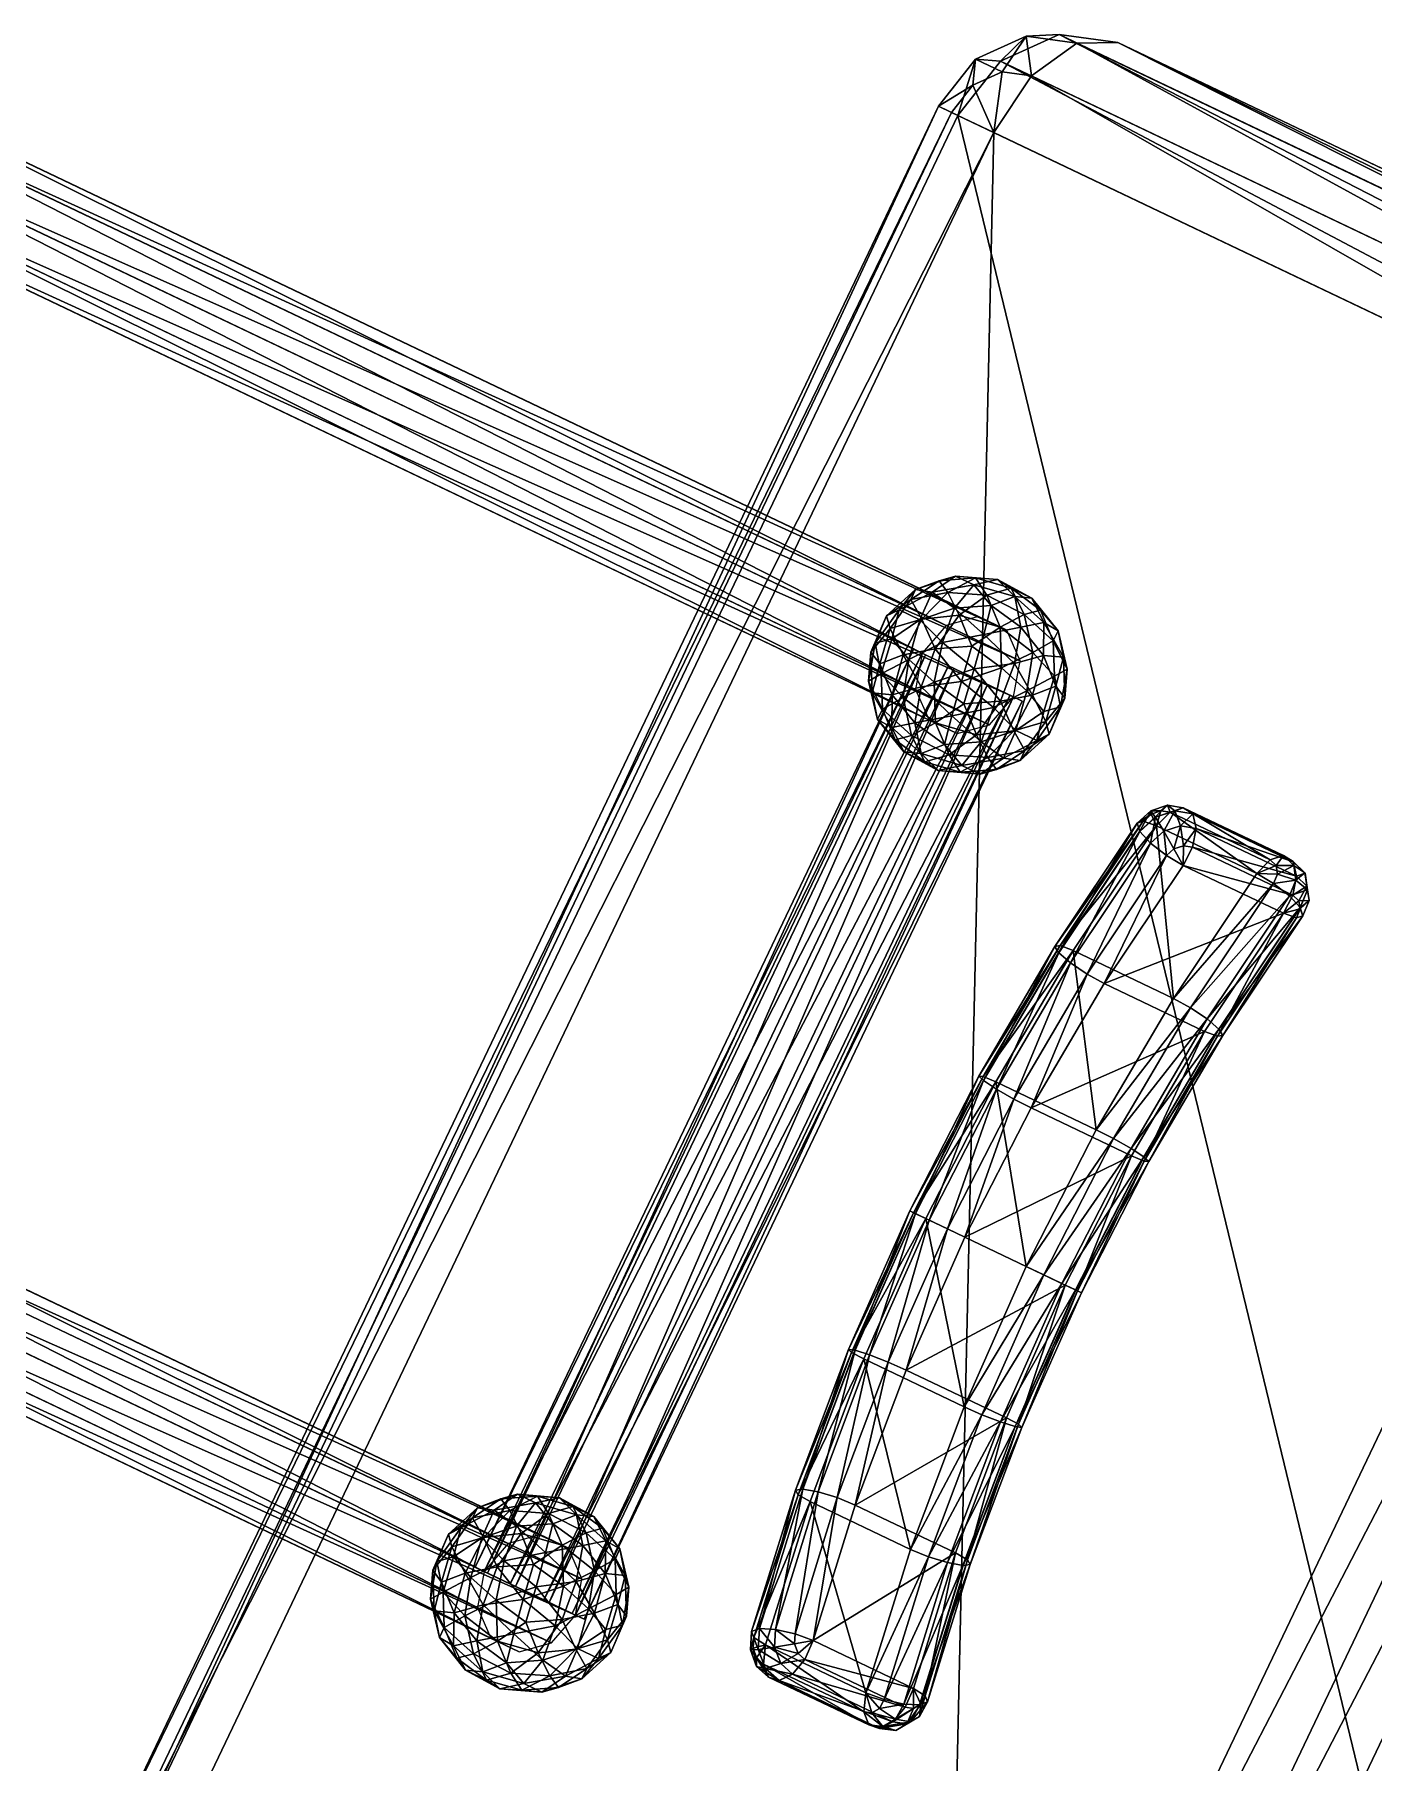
# Model space of a CAD drawing. Extents: x 56 to 159, y -295 to -217.
# Drawn here: x 74.56 to 107.03, y -259.47 to -217.54 of the extents above; entities that cross this region are included whole.
import ezdxf

# ---------------------------------------------------------------- set-up
doc = ezdxf.new("R2010")
doc.units = 0
for name, color, linetype in [('ChamferBox01', 71, 'CONTINUOUS'), ('handle01', 250, 'CONTINUOUS'), ('Rectangle01', 250, 'CONTINUOUS')]:
    doc.layers.add(name, color=color, linetype=linetype)

msp = doc.modelspace()

# ---------------------------------------------------------------- meshes
at = {"layer": 'ChamferBox01', "color": 71}
mesh = msp.add_polyface(dxfattribs=at)
corners = [(96.617683, -273.624023, 85.8088), (117.71167, -229.399551, 85.8088), (97.821762, -219.912552, 71.498062), (76.727776, -264.137024, 71.498062), (98.739159, -218.542313, 71.131386), (98.027466, -218.445053, 70.687042), (97.318245, -218.768478, 70.361755), (96.801537, -219.425919, 70.242691), (75.70755, -263.650391, 70.242691), (75.52179, -264.465698, 70.361755), (75.716766, -265.220398, 70.687042), (76.240234, -265.71228, 71.131386), (98.067764, -274.315674, 86.330811), (119.161758, -230.091202, 86.330811), (98.60791, -217.575806, 69.35997), (99.840591, -217.744263, 70.129601), (97.379501, -218.135986, 68.796562), (96.484528, -219.274719, 68.59034), (75.390541, -263.499176, 68.59034), (75.06881, -264.911346, 68.796562), (75.406517, -266.218536, 69.35997), (76.313187, -267.070496, 70.129601), (99.407562, -217.537704, 67.872444), (100.83094, -217.732224, 68.761131), (97.98912, -218.184555, 67.22187), (96.955688, -219.499451, 66.983749), (75.861702, -263.723907, 66.983749), (75.490196, -265.354523, 67.22187), (75.88015, -266.863953, 67.872444), (76.927078, -267.847717, 68.761131), (111.799561, -280.865387, 5.671601)]
mesh.append_faces([[corners[k] for k in face] for face in [(2, 4, 5), (2, 5, 6), (2, 6, 7), (3, 8, 9), (3, 9, 10), (3, 10, 11)]])
mesh.append_faces([[corners[k] for k in face] for face in [(0, 1, 2), (2, 3, 0), (8, 3, 2), (2, 7, 8), (0, 12, 13), (4, 2, 1), (14, 5, 4), (4, 15, 14), (16, 6, 5), (5, 14, 16), (17, 7, 6), (6, 16, 17), (18, 8, 7), (7, 17, 18), (19, 9, 8), (8, 18, 19), (20, 10, 9), (9, 19, 20), (21, 11, 10), (10, 20, 21), (22, 14, 15), (15, 23, 22), (24, 16, 14), (14, 22, 24), (25, 17, 16), (16, 24, 25), (26, 18, 17), (17, 25, 26), (27, 19, 18), (18, 26, 27), (28, 20, 19), (19, 27, 28), (29, 21, 20), (20, 28, 29), (30, 26, 25)]], dxfattribs={"vtx2": -1})
mesh = msp.add_polyface(dxfattribs=at)
corners = [(119.161758, -230.091202, 86.330811), (117.71167, -229.399551, 85.8088), (96.617683, -273.624023, 85.8088), (119.347511, -229.275894, 86.211754), (119.152534, -228.521194, 85.886467), (118.629066, -228.029312, 85.442123), (98.739159, -218.542313, 71.131386), (120.653145, -230.802567, 85.979591), (98.067764, -274.315674, 86.330811), (99.559158, -275.027008, 85.979591), (120.974884, -229.390411, 85.773369), (120.637169, -228.083221, 85.209961), (119.730499, -227.231262, 84.440331), (99.840591, -217.744263, 70.129601), (121.786224, -231.343018, 84.849251), (100.692238, -275.567474, 84.849251), (122.157738, -229.712402, 84.61113), (121.767776, -228.202988, 83.960556), (120.720848, -227.219223, 83.071869), (100.83094, -217.732224, 68.761131), (135.345413, -234.679184, 6.560293), (99.407562, -217.537704, 67.872444), (136.768799, -234.873703, 7.448985), (133.926971, -235.326035, 5.909726), (97.98912, -218.184555, 67.22187), (132.893539, -236.64093, 5.671601), (96.955688, -219.499451, 66.983749), (111.799561, -280.865387, 5.671601), (112.93264, -281.405853, 4.54126), (134.026627, -237.181381, 4.54126), (114.424026, -282.117188, 4.190043), (116.037178, -279.081451, 61.192413), (134.173996, -241.056854, 61.192413), (115.898262, -279.404663, 61.171242), (115.663391, -280.071533, 61.055588), (116.946198, -279.515045, 61.519646)]
mesh.append_faces([[corners[k] for k in face] for face in [(1, 0, 3), (1, 3, 4), (1, 4, 5)]])
mesh.append_faces([[corners[k] for k in face] for face in [(34, 14, 15)]], dxfattribs={"vtx0": -1, "vtx2": -1})
mesh.append_faces([[corners[k] for k in face] for face in [(31, 32, 14), (33, 31, 14), (34, 33, 14)]], dxfattribs={"vtx1": -1, "vtx2": -1})
mesh.append_faces([[corners[k] for k in face] for face in [(0, 1, 2), (1, 5, 6), (7, 0, 8), (8, 9, 7), (10, 3, 0), (0, 7, 10), (11, 4, 3), (3, 10, 11), (12, 5, 4), (4, 11, 12), (13, 6, 5), (5, 12, 13), (14, 7, 9), (9, 15, 14), (16, 10, 7), (7, 14, 16), (17, 11, 10), (10, 16, 17), (18, 12, 11), (11, 17, 18), (19, 13, 12), (12, 18, 19), (20, 21, 19), (19, 22, 20), (23, 24, 21), (21, 20, 23), (25, 26, 24), (24, 23, 25), (26, 25, 27), (22, 19, 18), (28, 27, 25), (25, 29, 28), (30, 28, 29), (32, 31, 35)]], dxfattribs={"vtx2": -1})
mesh = msp.add_polyface(dxfattribs=at)
corners = [(96.816986, -277.334717, 83.071869), (132.754837, -294.476166, 21.75972), (134.178223, -294.670685, 22.648411), (98.240372, -277.529205, 83.960556), (135.596664, -294.023834, 23.298979), (99.658813, -276.882355, 84.61113), (136.630096, -292.708954, 23.537102), (133.745193, -294.464142, 20.391254), (112.864937, -284.989166, 7.448985), (113.855278, -284.977142, 6.080519), (114.238274, -282.932495, 4.309105), (112.610901, -282.817993, 4.747482), (112.93264, -281.405853, 4.54126), (114.424026, -282.117188, 4.190043), (114.43325, -283.687225, 4.634388), (112.948608, -284.125183, 5.31089), (114.956711, -284.179108, 5.078734), (134.846619, -293.666107, 19.389469), (115.874107, -282.808868, 4.712054), (135.518021, -237.892746, 4.190043), (135.764023, -292.295868, 19.022789), (116.226517, -282.606659, 58.592304), (100.692238, -275.567474, 84.849251), (115.53968, -280.471222, 60.962551), (115.720261, -280.495911, 61.075298), (115.663391, -280.071533, 61.055588), (116.429482, -280.172485, 61.400581), (115.898262, -279.404663, 61.171242), (116.946198, -279.515045, 61.519646), (116.037178, -279.081451, 61.192413), (115.612625, -281.829437, 59.960766), (116.314209, -281.925323, 60.398796), (117.54261, -281.365112, 60.962204), (118.437584, -280.226379, 61.168427), (136.574402, -242.201782, 61.168427), (117.118797, -282.728577, 59.149399), (118.537231, -282.081726, 59.799965), (119.570663, -280.766846, 60.03809), (137.707474, -242.742233, 60.03809), (136.600372, -292.020813, 25.912663), (138.018799, -291.373962, 26.563231), (139.052231, -290.059082, 26.801353)]
mesh.append_faces([[corners[k] for k in face] for face in [(13, 18, 10), (10, 18, 14), (14, 18, 16), (23, 24, 25)]])
mesh.append_faces([[corners[k] for k in face] for face in [(21, 22, 6)]], dxfattribs={"vtx0": -1, "vtx2": -1})
mesh.append_faces([[corners[k] for k in face] for face in [(0, 1, 2), (3, 2, 4), (5, 4, 6), (7, 1, 8), (8, 9, 7), (10, 11, 12), (12, 13, 10), (14, 15, 11), (11, 10, 14), (16, 9, 15), (15, 14, 16), (17, 7, 9), (9, 16, 17), (18, 13, 19), (16, 18, 20), (25, 24, 26), (26, 27, 25), (27, 26, 28), (28, 29, 27), (23, 30, 31), (31, 24, 23), (32, 26, 24), (24, 31, 32), (33, 28, 26), (26, 32, 33), (28, 33, 34), (35, 31, 30), (30, 21, 35), (36, 32, 31), (31, 35, 36), (37, 33, 32), (32, 36, 37), (33, 37, 38), (39, 35, 21), (40, 36, 35), (41, 37, 36)]], dxfattribs={"vtx2": -1})
at = {"layer": 'handle01', "color": 250}
mesh = msp.add_polyface(dxfattribs=at)
corners = [(101.771019, -236.737839, 80.310852), (102.098839, -236.406113, 80.075142), (101.878838, -236.372284, 79.962532), (101.641464, -236.453568, 79.915886), (101.450745, -236.628845, 79.946655), (99.435005, -239.646133, 80.747993), (99.748024, -239.766006, 81.115074), (102.421822, -236.301041, 79.6959), (102.041054, -236.240967, 79.50145), (101.630943, -236.378143, 79.4216), (101.302658, -236.677765, 79.474663), (99.306747, -239.66539, 80.26812), (102.65168, -236.448074, 79.278961), (102.212891, -236.37706, 79.054291), (101.741844, -236.531097, 78.961487), (101.366447, -236.871506, 79.021347), (99.397606, -239.818604, 79.804039), (102.653236, -236.450623, 79.275101), (102.214462, -236.379593, 79.05043), (101.743446, -236.533585, 78.957611), (101.36808, -236.873947, 79.017448), (99.399521, -239.820633, 79.800034), (102.732452, -236.802338, 78.931839), (102.353485, -236.739807, 78.736519), (101.948273, -236.870239, 78.65432), (101.626648, -237.160599, 78.704277), (99.685165, -240.066757, 79.476097), (102.645515, -237.259109, 78.749863), (102.427299, -237.222824, 78.636406), (102.194794, -237.297348, 78.587471), (102.010704, -237.463348, 78.615166), (100.089043, -240.339828, 79.379105), (102.417351, -237.70108, 78.773987), (100.502953, -240.566681, 79.535042)]
mesh.append_faces([[corners[k] for k in face] for face in [(0, 5, 6), (1, 8, 2), (2, 9, 3), (3, 10, 4), (4, 11, 5), (7, 13, 8), (8, 14, 9), (9, 15, 10), (12, 18, 13), (13, 19, 14), (14, 20, 15), (17, 23, 18), (18, 24, 19), (19, 25, 20), (22, 28, 23), (23, 29, 24), (24, 30, 25), (27, 32, 28), (28, 32, 29), (29, 32, 30)]], dxfattribs={"vtx0": -1})
mesh.append_faces([[corners[k] for k in face] for face in [(0, 1, 2), (0, 2, 3), (0, 3, 4), (0, 4, 5), (1, 7, 8), (2, 8, 9), (3, 9, 10), (4, 10, 11), (7, 12, 13), (8, 13, 14), (9, 14, 15), (10, 15, 16), (12, 17, 18), (13, 18, 19), (14, 19, 20), (15, 20, 21), (17, 22, 23), (18, 23, 24), (19, 24, 25), (20, 25, 26), (22, 27, 28), (23, 28, 29), (24, 29, 30), (25, 30, 31), (30, 32, 33)]], dxfattribs={"vtx2": -1})
mesh = msp.add_polyface(dxfattribs=at)
corners = [(101.771019, -236.737839, 80.310852), (102.180962, -240.926453, 82.865562), (104.203957, -237.8983, 82.06134), (104.610603, -238.136017, 82.220161), (104.703934, -237.914291, 82.119324), (104.67524, -237.7061, 81.974533), (104.531776, -237.566574, 81.82563), (102.098839, -236.406113, 80.075142), (104.994667, -238.438766, 82.13105), (105.154266, -238.058685, 81.956619), (105.103523, -237.701691, 81.704887), (104.854759, -237.461487, 81.446396), (102.421822, -236.301041, 79.6959), (105.253227, -238.725418, 81.817879), (105.433853, -238.292084, 81.617874), (105.372749, -237.884232, 81.327805), (105.084618, -237.608521, 81.029449), (102.65168, -236.448074, 79.278961), (105.254868, -238.727859, 81.81398), (105.435448, -238.294586, 81.613998), (105.374321, -237.886765, 81.323944), (105.086174, -237.611069, 81.025589), (102.653236, -236.450623, 79.275101), (105.471596, -238.550781, 81.189346), (105.415955, -238.200531, 80.939957), (105.16539, -237.962784, 80.682335), (102.732452, -236.802338, 78.931839), (105.257263, -238.758072, 80.790909), (105.223701, -238.556625, 80.648407), (105.078453, -238.419556, 80.500351), (102.645515, -237.259109, 78.749863), (104.850288, -238.861526, 80.524475), (102.417351, -237.70108, 78.773987)]
mesh.append_faces([[corners[k] for k in face] for face in [(0, 1, 2), (2, 7, 0), (3, 9, 4), (4, 10, 5), (5, 11, 6), (6, 12, 7), (8, 14, 9), (9, 15, 10), (10, 16, 11), (11, 17, 12), (13, 19, 14), (14, 20, 15), (15, 21, 16), (16, 22, 17), (18, 23, 19), (19, 24, 20), (20, 25, 21), (21, 26, 22), (23, 28, 24), (24, 29, 25), (25, 30, 26), (28, 31, 29), (29, 32, 30)]], dxfattribs={"vtx0": -1})
mesh.append_faces([[corners[k] for k in face] for face in [(2, 3, 4), (2, 4, 5), (2, 5, 6), (2, 6, 7), (3, 8, 9), (4, 9, 10), (5, 10, 11), (6, 11, 12), (8, 13, 14), (9, 14, 15), (10, 15, 16), (11, 16, 17), (13, 18, 19), (14, 19, 20), (15, 20, 21), (16, 21, 22), (19, 23, 24), (20, 24, 25), (21, 25, 26), (23, 27, 28), (24, 28, 29), (25, 29, 30), (29, 31, 32)]], dxfattribs={"vtx2": -1})
mesh = msp.add_polyface(dxfattribs=at)
corners = [(99.748024, -239.766006, 81.115074), (97.87706, -242.955399, 81.601112), (100.30999, -244.11586, 83.351601), (96.178337, -246.271576, 81.76371), (98.611275, -247.432022, 83.514198), (99.435005, -239.646133, 80.747993), (97.570747, -242.824097, 81.232285), (95.87812, -246.128372, 81.394302), (99.037979, -247.635544, 83.667809), (100.730606, -244.331284, 83.505791), (99.306747, -239.66539, 80.26812), (97.460815, -242.812103, 80.74765), (95.784836, -246.083878, 80.908073), (99.476845, -247.844879, 83.564461), (101.152824, -244.573105, 83.404037), (101.302658, -236.677765, 79.474663), (99.397606, -239.818604, 79.804039), (97.576729, -242.922623, 80.277061), (95.923485, -246.150009, 80.43531), (99.810272, -248.003906, 83.231842), (101.463509, -244.77652, 83.073593), (101.366447, -236.871506, 79.021347), (99.399521, -239.820633, 79.800034), (97.578896, -242.924225, 80.272995), (95.92588, -246.151154, 80.431213), (99.812668, -248.005051, 83.227745), (101.465675, -244.778122, 83.069527), (101.36808, -236.873947, 79.017448), (99.685165, -240.066757, 79.476097), (97.88958, -243.12764, 79.942551), (96.259308, -246.310196, 80.098595), (99.951309, -248.071182, 82.754982), (101.581589, -244.888641, 82.598938), (100.089043, -240.339828, 79.379105), (98.311798, -243.369461, 79.84079), (96.698174, -246.519516, 79.995247), (99.858032, -248.026688, 82.268761), (101.471657, -244.876633, 82.114304), (100.502953, -240.566681, 79.535042), (98.732414, -243.584885, 79.994987), (97.124878, -246.723053, 80.148857), (99.557816, -247.883499, 81.899345), (101.165344, -244.745331, 81.745476)]
mesh.append_faces([[corners[k] for k in face] for face in [(1, 4, 2), (0, 6, 1), (1, 7, 3), (4, 9, 2), (5, 11, 6), (6, 12, 7), (8, 14, 9), (15, 16, 10), (10, 17, 11), (11, 18, 12), (21, 22, 16), (16, 23, 17), (17, 24, 18), (27, 28, 22), (22, 29, 23), (23, 30, 24), (28, 34, 29), (29, 35, 30), (33, 39, 34), (34, 40, 35), (42, 40, 39)]], dxfattribs={"vtx0": -1})
mesh.append_faces([[corners[k] for k in face] for face in [(0, 1, 2), (1, 3, 4), (0, 5, 6), (1, 6, 7), (4, 8, 9), (5, 10, 11), (6, 11, 12), (8, 13, 14), (10, 16, 17), (11, 17, 18), (13, 19, 20), (16, 22, 23), (17, 23, 24), (19, 25, 26), (22, 28, 29), (23, 29, 30), (25, 31, 32), (28, 33, 34), (29, 34, 35), (31, 36, 37), (33, 38, 39), (34, 39, 40), (36, 41, 42), (42, 41, 40)]], dxfattribs={"vtx2": -1})
mesh = msp.add_polyface(dxfattribs=at)
corners = [(101.771019, -236.737839, 80.310852), (99.748024, -239.766006, 81.115074), (102.180962, -240.926453, 82.865562), (100.30999, -244.11586, 83.351601), (100.730606, -244.331284, 83.505791), (102.594864, -241.15332, 83.0215), (104.610603, -238.136017, 82.220161), (104.203957, -237.8983, 82.06134), (101.152824, -244.573105, 83.404037), (102.998749, -241.426392, 82.924507), (104.994667, -238.438766, 82.13105), (99.476845, -247.844879, 83.564461), (101.463509, -244.77652, 83.073593), (103.284393, -241.672501, 82.600571), (105.253227, -238.725418, 81.817879), (99.810272, -248.003906, 83.231842), (101.465675, -244.778122, 83.069527), (103.286308, -241.67453, 82.596565), (105.254868, -238.727859, 81.81398), (99.812668, -248.005051, 83.227745), (101.581589, -244.888641, 82.598938), (103.377167, -241.827744, 82.132484), (105.318649, -238.9216, 81.360664), (105.471596, -238.550781, 81.189346), (101.626648, -237.160599, 78.704277), (100.089043, -240.339828, 79.379105), (99.685165, -240.066757, 79.476097), (99.951309, -248.071182, 82.754982), (101.471657, -244.876633, 82.114304), (103.248909, -241.847, 81.652611), (105.170563, -238.97052, 80.888672), (105.257263, -238.758072, 80.790909), (102.010704, -237.463348, 78.615166), (100.502953, -240.566681, 79.535042), (99.858032, -248.026688, 82.268761), (101.165344, -244.745331, 81.745476), (102.935883, -241.727142, 81.28553), (104.850288, -238.861526, 80.524475), (105.223701, -238.556625, 80.648407), (98.732414, -243.584885, 79.994987), (102.417351, -237.70108, 78.773987)]
mesh.append_faces([[corners[k] for k in face] for face in [(1, 3, 2), (3, 5, 2), (2, 6, 7), (4, 9, 5), (5, 10, 6), (11, 12, 8), (8, 13, 9), (9, 14, 10), (15, 16, 12), (12, 17, 13), (13, 18, 14), (19, 20, 16), (16, 21, 17), (17, 22, 18), (24, 25, 26), (27, 28, 20), (20, 29, 21), (21, 30, 22), (22, 31, 23), (32, 33, 25), (34, 35, 28), (28, 36, 29), (29, 37, 30), (30, 37, 31), (31, 37, 38), (36, 39, 33), (37, 33, 40)]], dxfattribs={"vtx0": -1})
mesh.append_faces([[corners[k] for k in face] for face in [(0, 1, 2), (3, 4, 5), (2, 5, 6), (4, 8, 9), (5, 9, 10), (8, 12, 13), (9, 13, 14), (12, 16, 17), (13, 17, 18), (16, 20, 21), (17, 21, 22), (18, 22, 23), (20, 28, 29), (21, 29, 30), (22, 30, 31), (28, 35, 36), (29, 36, 37), (36, 35, 39), (37, 36, 33)]], dxfattribs={"vtx2": -1})
mesh = msp.add_polyface(dxfattribs=at)
corners = [(96.178337, -246.271576, 81.76371), (94.670235, -249.67865, 81.601112), (97.103165, -250.839096, 83.351601), (98.611275, -247.432022, 83.514198), (95.801979, -254.300278, 82.865562), (95.87812, -246.128372, 81.394302), (94.375427, -249.523239, 81.232285), (93.078903, -252.972, 80.747986), (97.535286, -251.030411, 83.505791), (99.037979, -247.635544, 83.667809), (95.784836, -246.083878, 80.908073), (94.296921, -249.445358, 80.74765), (93.013145, -252.860199, 80.268112), (97.988922, -251.20636, 83.404037), (99.476845, -247.844879, 83.564461), (95.923485, -246.150009, 80.43531), (94.45575, -249.465881, 80.277061), (93.189392, -252.834396, 79.804039), (98.342537, -251.319778, 83.073593), (99.810272, -248.003906, 83.231842), (95.92588, -246.151154, 80.431213), (94.458359, -249.466568, 80.272995), (93.192177, -252.83461, 79.800034), (98.345139, -251.320465, 83.069527), (99.812668, -248.005051, 83.227745), (96.259308, -246.310196, 80.098595), (94.811966, -249.579987, 79.942551), (93.563202, -252.901703, 79.476097), (98.503975, -251.340988, 82.598938), (99.951309, -248.071182, 82.754982), (96.698174, -246.519516, 79.995247), (95.26561, -249.755936, 79.84079), (94.029594, -253.043732, 79.379105), (98.425468, -251.263107, 82.114304), (99.858032, -248.026688, 82.268761), (97.124878, -246.723053, 80.148857), (95.697723, -249.947235, 79.994987), (94.466377, -253.222626, 79.535034), (98.130661, -251.107697, 81.745476), (99.557816, -247.883499, 81.899345)]
mesh.append_faces([[corners[k] for k in face] for face in [(0, 2, 3), (1, 4, 2), (0, 6, 1), (2, 9, 3), (5, 11, 6), (6, 12, 7), (8, 14, 9), (10, 16, 11), (11, 17, 12), (13, 19, 14), (15, 21, 16), (16, 22, 17), (18, 24, 19), (20, 26, 21), (21, 27, 22), (23, 29, 24), (25, 31, 26), (26, 32, 27), (28, 34, 29), (30, 36, 31), (33, 39, 34), (38, 37, 36), (39, 36, 35)]], dxfattribs={"vtx0": -1})
mesh.append_faces([[corners[k] for k in face] for face in [(0, 1, 2), (0, 5, 6), (1, 6, 7), (2, 8, 9), (5, 10, 11), (6, 11, 12), (8, 13, 14), (10, 15, 16), (11, 16, 17), (13, 18, 19), (15, 20, 21), (16, 21, 22), (18, 23, 24), (20, 25, 26), (21, 26, 27), (23, 28, 29), (25, 30, 31), (26, 31, 32), (28, 33, 34), (30, 35, 36), (31, 36, 37), (33, 38, 39), (39, 38, 36)]], dxfattribs={"vtx2": -1})
mesh = msp.add_polyface(dxfattribs=at)
corners = [(94.670235, -249.67865, 81.601112), (93.369041, -253.139832, 81.115074), (95.801979, -254.300278, 82.865562), (92.288834, -256.617676, 80.310852), (94.721764, -257.778107, 82.06134), (93.078903, -252.972, 80.747986), (92.002563, -256.437378, 79.946648), (96.238762, -254.479172, 83.0215), (97.535286, -251.030411, 83.505791), (97.103165, -250.839096, 83.351601), (93.013145, -252.860199, 80.268112), (91.947395, -256.291504, 79.474655), (95.162422, -257.94455, 82.220161), (96.705154, -254.621201, 82.9245), (97.988922, -251.20636, 83.404037), (93.189392, -252.834396, 79.804039), (92.1381, -256.219147, 79.021347), (95.639397, -258.05249, 82.131042), (97.07618, -254.688293, 82.600563), (98.342537, -251.319778, 83.073593), (93.192177, -252.83461, 79.800034), (92.141029, -256.218872, 79.017448), (92.11274, -256.724792, 78.957611), (96.024887, -258.073029, 81.817871), (97.078957, -254.688507, 82.596565), (98.345139, -251.320465, 83.069527), (93.563202, -252.901703, 79.476097), (92.52652, -256.23941, 78.704277), (92.503273, -256.672089, 78.65432), (96.027817, -258.072784, 81.81398), (97.255211, -254.662704, 82.132484), (98.503975, -251.340988, 82.598938), (94.029594, -253.043732, 79.379105), (93.003494, -256.347351, 78.615166), (96.218521, -258.000427, 81.360664), (97.189453, -254.550903, 81.652611), (98.425468, -251.263107, 82.114304), (95.26561, -249.755936, 79.84079), (94.466377, -253.222626, 79.535034), (93.444153, -256.513794, 78.773987), (96.163353, -257.854523, 80.888672), (96.899315, -254.383072, 81.28553), (98.130661, -251.107697, 81.745476), (95.87709, -257.674225, 80.524475)]
mesh.append_faces([[corners[k] for k in face] for face in [(1, 4, 2), (0, 5, 1), (1, 6, 3), (4, 7, 2), (2, 8, 9), (5, 11, 6), (12, 13, 7), (7, 14, 8), (10, 16, 11), (17, 18, 13), (13, 19, 14), (15, 21, 16), (23, 24, 18), (18, 25, 19), (20, 27, 21), (29, 30, 24), (24, 31, 25), (26, 33, 27), (34, 35, 30), (30, 36, 31), (37, 38, 32), (32, 39, 33), (40, 41, 35), (35, 42, 36), (41, 39, 38)]], dxfattribs={"vtx0": -1})
mesh.append_faces([[corners[k] for k in face] for face in [(0, 1, 2), (1, 3, 4), (1, 5, 6), (2, 7, 8), (5, 10, 11), (7, 13, 14), (10, 15, 16), (13, 18, 19), (15, 20, 21), (16, 21, 22), (18, 24, 25), (20, 26, 27), (21, 27, 28), (24, 30, 31), (26, 32, 33), (30, 35, 36), (32, 38, 39), (35, 41, 42), (41, 43, 39), (42, 41, 38)]], dxfattribs={"vtx2": -1})
mesh = msp.add_polyface(dxfattribs=at)
corners = [(94.721764, -257.778107, 82.06134), (94.670273, -258.241638, 81.825623), (94.868996, -258.26532, 81.974533), (95.048843, -258.156616, 82.119324), (95.162422, -257.94455, 82.220161), (96.238762, -254.479172, 83.0215), (94.791862, -258.558777, 81.446388), (95.135094, -258.600952, 81.704887), (95.444458, -258.41571, 81.956619), (95.639397, -258.05249, 82.131042), (96.705154, -254.621201, 82.9245), (95.050789, -258.644867, 81.029449), (95.446381, -258.695282, 81.327805), (95.801804, -258.486115, 81.617874), (96.024887, -258.073029, 81.817871), (97.07618, -254.688293, 82.600563), (95.053749, -258.644501, 81.025589), (95.449341, -258.694916, 81.323944), (95.804749, -258.485779, 81.613998), (96.027817, -258.072784, 81.81398), (97.078957, -254.688507, 82.596565), (92.620811, -257.484039, 79.275101), (95.37693, -258.484711, 80.682327), (95.719391, -258.529816, 80.939957), (96.026596, -258.352631, 81.189339), (96.218521, -258.000427, 81.360664), (97.255211, -254.662704, 82.132484), (92.944, -257.324249, 78.931839), (95.677208, -258.129669, 80.500351), (95.875137, -258.156311, 80.648407), (96.052803, -258.055603, 80.790909), (96.163353, -257.854523, 80.888672), (97.189453, -254.550903, 81.652611), (93.24427, -256.969238, 78.749855), (95.87709, -257.674225, 80.524475), (96.899315, -254.383072, 81.28553)]
mesh.append_faces([[corners[k] for k in face] for face in [(1, 7, 2), (2, 8, 3), (3, 9, 4), (6, 12, 7), (7, 13, 8), (8, 14, 9), (11, 17, 12), (12, 18, 13), (13, 19, 14), (21, 22, 16), (16, 23, 17), (17, 24, 18), (18, 25, 19), (27, 28, 22), (22, 29, 23), (23, 30, 24), (24, 31, 25), (33, 34, 28), (28, 34, 29), (29, 34, 30), (30, 34, 31)]], dxfattribs={"vtx0": -1})
mesh.append_faces([[corners[k] for k in face] for face in [(0, 1, 2), (0, 2, 3), (0, 3, 4), (0, 4, 5), (1, 6, 7), (2, 7, 8), (3, 8, 9), (4, 9, 10), (6, 11, 12), (7, 12, 13), (8, 13, 14), (9, 14, 15), (11, 16, 17), (12, 17, 18), (13, 18, 19), (14, 19, 20), (16, 22, 23), (17, 23, 24), (18, 24, 25), (19, 25, 26), (22, 28, 29), (23, 29, 30), (24, 30, 31), (25, 31, 32), (31, 34, 35)]], dxfattribs={"vtx2": -1})
mesh = msp.add_polyface(dxfattribs=at)
corners = [(92.288834, -256.617676, 80.310852), (92.002563, -256.437378, 79.946648), (91.986374, -256.695892, 79.915886), (92.072594, -256.931519, 79.962532), (92.237335, -257.081207, 80.075134), (94.670273, -258.241638, 81.825623), (94.721764, -257.778107, 82.06134), (91.947395, -256.291504, 79.474655), (91.921135, -256.735168, 79.4216), (92.072624, -257.140228, 79.50145), (92.358932, -257.398315, 79.6959), (94.791862, -258.558777, 81.446388), (92.1381, -256.219147, 79.021347), (92.109795, -256.725098, 78.961487), (92.286522, -257.18811, 79.054291), (92.617851, -257.484436, 79.278954), (95.050789, -258.644867, 81.029449), (92.11274, -256.724792, 78.957611), (92.289482, -257.187744, 79.05043), (92.620811, -257.484039, 79.275101), (95.053749, -258.644501, 81.025589), (92.141029, -256.218872, 79.017448), (92.503273, -256.672089, 78.65432), (92.656921, -257.069092, 78.736511), (92.944, -257.324249, 78.931839), (95.37693, -258.484711, 80.682327), (92.52652, -256.23941, 78.704277), (93.003494, -256.347351, 78.615166), (92.990334, -256.59491, 78.587471), (93.078743, -256.822479, 78.636406), (93.24427, -256.969238, 78.749855), (95.677208, -258.129669, 80.500351), (93.444153, -256.513794, 78.773987), (95.87709, -257.674225, 80.524475)]
mesh.append_faces([[corners[k] for k in face] for face in [(0, 5, 6), (1, 8, 2), (2, 9, 3), (3, 10, 4), (4, 11, 5), (7, 13, 8), (8, 14, 9), (9, 15, 10), (10, 16, 11), (12, 17, 13), (13, 18, 14), (14, 19, 15), (15, 20, 16), (21, 22, 17), (17, 23, 18), (18, 24, 19), (26, 28, 22), (22, 29, 23), (23, 30, 24), (27, 32, 28), (28, 32, 29), (29, 32, 30)]], dxfattribs={"vtx0": -1})
mesh.append_faces([[corners[k] for k in face] for face in [(0, 1, 2), (0, 2, 3), (0, 3, 4), (0, 4, 5), (1, 7, 8), (2, 8, 9), (3, 9, 10), (4, 10, 11), (7, 12, 13), (8, 13, 14), (9, 14, 15), (10, 15, 16), (13, 17, 18), (14, 18, 19), (15, 19, 20), (17, 22, 23), (18, 23, 24), (19, 24, 25), (26, 27, 28), (22, 28, 29), (23, 29, 30), (24, 30, 31), (30, 32, 33)]], dxfattribs={"vtx2": -1})
at = {"layer": 'Rectangle01', "color": 250}
mesh = msp.add_polyface(dxfattribs=at)
corners = [(95.627625, -232.594269, 68.428528), (95.308128, -231.954483, 67.681282), (95.059891, -232.809692, 67.771011), (95.90966, -234.240402, 68.343178), (95.361259, -233.557068, 68.160469), (95.350334, -234.355728, 67.584152), (94.877136, -233.512314, 67.247566), (95.006607, -234.156921, 66.640297), (95.640335, -234.946594, 66.851433), (95.430855, -234.656723, 66.030968), (95.349434, -232.200912, 65.296654), (94.945351, -232.309402, 66.087868), (95.525955, -231.49649, 65.819809), (94.844299, -232.521866, 66.951408), (95.225136, -231.646698, 66.708183), (95.927322, -231.005508, 66.451401), (95.810547, -231.251038, 67.449326), (95.094963, -233.054321, 65.386093), (95.123383, -233.911407, 65.642372), (94.787476, -233.228622, 66.267754), (95.768028, -232.701797, 64.684326), (95.622887, -233.62709, 64.842499), (95.829285, -234.549332, 65.236755), (96.034393, -231.739014, 64.952377), (95.876656, -232.452393, 66.70163), (85.541512, -254.873352, 67.545998), (96.169205, -232.591919, 67.545998), (96.087936, -232.553162, 65.828011), (85.248962, -254.73381, 66.70163), (96.722351, -232.855759, 65.258827), (85.460243, -254.834595, 65.828011), (96.087936, -232.553162, 65.828011), (68.53791, -218.459457, 113.974953), (96.669815, -231.877701, 65.980232), (69.320663, -218.24382, 114.373474), (97.452568, -231.662048, 66.378746), (70.005295, -218.570374, 114.866066), (98.137199, -231.988602, 66.871338), (70.330315, -219.314392, 115.26458), (98.462219, -232.73262, 67.269852), (70.171562, -220.191681, 115.416801), (98.303467, -233.609909, 67.422073), (69.589684, -220.867157, 115.26458), (97.721588, -234.285385, 67.269852), (68.806938, -221.082794, 114.866066), (96.938835, -234.501022, 66.871338), (68.122299, -220.756241, 114.373474), (96.254204, -234.174469, 66.378746), (67.797287, -220.012222, 113.974953), (95.929192, -233.43045, 65.980232), (67.956032, -219.134933, 113.822739)]
mesh.append_faces([[corners[k] for k in face] for face in [(0, 1, 2), (3, 4, 5), (4, 2, 6), (4, 6, 5), (5, 6, 7), (5, 7, 8), (8, 7, 9), (2, 4, 0), (10, 11, 12), (11, 13, 14), (11, 14, 12), (12, 14, 15), (13, 2, 1), (13, 1, 14), (14, 1, 16), (10, 17, 11), (17, 18, 19), (17, 19, 11), (11, 19, 13), (18, 9, 7), (18, 7, 19), (19, 7, 6), (19, 6, 13), (13, 6, 2), (10, 20, 17), (20, 21, 17), (17, 21, 18), (21, 22, 18), (18, 22, 9), (10, 12, 23)]])
mesh.append_faces([[corners[k] for k in face] for face in [(24, 25, 26), (27, 28, 24), (29, 30, 27), (31, 32, 33), (34, 33, 32), (33, 34, 35), (36, 35, 34), (35, 36, 37), (38, 37, 36), (37, 38, 39), (40, 39, 38), (39, 40, 41), (42, 41, 40), (41, 42, 43), (44, 43, 42), (43, 44, 45), (46, 45, 44), (45, 46, 47), (47, 48, 49), (49, 50, 31)]], dxfattribs={"vtx0": -1})
mesh = msp.add_polyface(dxfattribs=at)
corners = [(70.910072, -220.54393, 115.948158), (71.164536, -219.690521, 115.858719), (70.49147, -220.043045, 116.560486), (70.225105, -221.005844, 116.292435), (69.880623, -219.491028, 116.911484), (69.682648, -220.453415, 116.842735), (69.383759, -221.286972, 116.411476), (68.908348, -219.815903, 117.049049), (68.677856, -220.649048, 116.817093), (68.499329, -221.349442, 116.289246), (70.733551, -221.248352, 115.425003), (69.928474, -221.677383, 115.689682), (70.332184, -221.739334, 114.793411), (68.91993, -221.854355, 115.681602), (69.359909, -222.064209, 114.930977), (69.76001, -221.95076, 114.138443), (71.314148, -220.43544, 115.156944), (71.03437, -221.09816, 114.536629), (71.415199, -220.222977, 114.293404), (70.448952, -221.493805, 113.795486), (70.95137, -220.790359, 113.56353), (71.199615, -219.93515, 113.473801), (71.472023, -219.51622, 114.977058), (68.875786, -222.019455, 114.018066), (69.548859, -221.666931, 113.316299), (68.607414, -221.600006, 113.209183), (69.272377, -221.113297, 112.669678), (68.279816, -220.826035, 112.624207), (68.967819, -220.36441, 112.28566), (70.631874, -220.150574, 112.816284), (69.852982, -220.3004, 112.401627), (70.193527, -219.379257, 112.476906), (69.219246, -219.510727, 112.190491), (68.342789, -221.982361, 114.845505), (70.181503, -221.019333, 112.928383), (68.53791, -218.459457, 113.974953), (96.087936, -232.553162, 65.828011), (67.956032, -219.134933, 113.822739), (67.797287, -220.012222, 113.974953), (96.254204, -234.174469, 66.378746), (68.122299, -220.756241, 114.373474), (95.929192, -233.43045, 65.980232)]
mesh.append_faces([[corners[k] for k in face] for face in [(0, 1, 2), (0, 2, 3), (2, 4, 5), (2, 5, 3), (3, 5, 6), (4, 7, 5), (5, 7, 8), (5, 8, 6), (6, 8, 9), (0, 3, 10), (3, 6, 11), (3, 11, 10), (10, 11, 12), (6, 9, 13), (6, 13, 11), (11, 13, 14), (11, 14, 12), (12, 14, 15), (0, 10, 16), (10, 12, 17), (10, 17, 16), (16, 17, 18), (12, 15, 19), (12, 19, 17), (17, 19, 20), (17, 20, 18), (18, 20, 21), (0, 16, 1), (16, 18, 22), (15, 23, 24), (23, 25, 24), (24, 25, 26), (26, 27, 28), (29, 30, 31), (30, 28, 32), (23, 15, 14), (23, 14, 33), (33, 14, 13), (28, 30, 26), (30, 29, 34), (30, 34, 26), (26, 34, 24), (29, 21, 20), (29, 20, 34), (34, 20, 19), (34, 19, 24), (24, 19, 15)]])
mesh.append_faces([[corners[k] for k in face] for face in [(35, 36, 37), (38, 39, 40), (37, 41, 38)]], dxfattribs={"vtx0": -1})
mesh = msp.add_polyface(dxfattribs=at)
corners = [(60.282375, -242.825363, 115.948158), (60.536842, -241.971954, 115.858719), (59.863773, -242.324478, 116.560486), (60.508427, -241.114868, 115.60244), (60.008923, -241.399185, 116.402313), (60.200954, -240.369553, 115.213844), (59.802521, -240.476944, 116.008057), (59.597408, -243.287262, 116.292435), (60.105854, -243.529785, 115.425003), (60.686455, -242.716873, 115.156944), (59.704483, -244.020767, 114.793411), (60.406673, -243.379578, 114.536629), (60.787506, -242.50441, 114.293404), (59.821259, -243.775238, 113.795486), (60.323677, -243.071793, 113.56353), (60.571918, -242.216583, 113.473801), (60.84433, -241.797653, 114.977058), (60.754665, -241.513962, 113.997246), (60.625202, -240.869354, 114.604515), (60.004181, -242.432007, 112.816284), (60.270546, -241.469208, 113.084343), (59.722149, -240.785873, 112.901634), (60.281475, -240.670547, 113.66066), (59.991467, -240.079681, 114.393379), (59.543865, -242.473114, 115.416801), (87.834518, -255.014053, 67.269859), (59.702618, -241.595825, 115.26458), (87.509506, -254.270035, 66.871338), (59.377602, -240.851807, 114.866066), (86.824867, -253.943481, 66.378746), (58.692966, -240.525253, 114.373474), (86.042122, -254.159119, 65.980232), (57.910217, -240.740891, 113.97496), (85.460243, -254.834595, 65.828011), (57.328339, -241.416367, 113.822739), (85.301491, -255.711884, 65.980232), (57.16959, -242.293655, 113.974953), (85.626511, -256.455902, 66.378746), (57.494602, -243.037674, 114.373474), (86.311142, -256.78244, 66.871338), (58.179237, -243.364227, 114.866066), (87.093895, -256.566803, 67.269852), (58.961987, -243.148575, 115.26458), (87.675774, -255.891342, 67.422073), (59.75515, -242.573883, 114.543182), (70.171562, -220.191681, 115.416801), (59.543865, -242.473114, 115.416801), (59.462601, -242.434357, 113.698814), (70.382843, -220.292465, 114.543182), (58.777966, -242.107788, 113.206223), (70.090294, -220.152924, 113.698814)]
mesh.append_faces([[corners[k] for k in face] for face in [(0, 1, 2), (1, 3, 4), (1, 4, 2), (3, 5, 6), (3, 6, 4), (0, 7, 8), (0, 8, 9), (8, 10, 11), (8, 11, 9), (9, 11, 12), (11, 13, 14), (11, 14, 12), (12, 14, 15), (0, 9, 1), (9, 12, 16), (9, 16, 1), (1, 16, 3), (12, 15, 17), (12, 17, 16), (16, 17, 18), (16, 18, 3), (3, 18, 5), (15, 19, 20), (19, 15, 14), (21, 22, 20), (23, 5, 18), (23, 18, 22), (22, 18, 17), (22, 17, 20), (20, 17, 15)]])
mesh.append_faces([[corners[k] for k in face] for face in [(24, 25, 26), (26, 27, 28), (29, 28, 27), (28, 29, 30), (31, 30, 29), (30, 31, 32), (33, 32, 31), (32, 33, 34), (35, 34, 33), (34, 35, 36), (37, 36, 35), (36, 37, 38), (39, 38, 37), (38, 39, 40), (41, 40, 39), (40, 41, 42), (42, 43, 24), (44, 45, 46), (47, 48, 44), (49, 50, 47)]], dxfattribs={"vtx0": -1})
mesh = msp.add_polyface(dxfattribs=at)
corners = [(97.383713, -230.725388, 67.226746), (96.89959, -230.680649, 66.313835), (96.499489, -230.794083, 67.106369), (97.291687, -232.380432, 68.959152), (96.987122, -231.631546, 68.575134), (96.406517, -232.444458, 68.843185), (96.710648, -231.077911, 67.928513), (96.078003, -231.725525, 68.316429), (95.627625, -232.594269, 68.428528), (95.810547, -231.251038, 67.449326), (95.308128, -231.954483, 67.681282), (96.631233, -234.767685, 68.294518), (95.90966, -234.240402, 68.343178), (96.059273, -234.985321, 67.641403), (95.350334, -234.355728, 67.584152), (95.640335, -234.946594, 66.851433), (97.00769, -235.437698, 66.023338), (96.148781, -235.189117, 65.983994), (96.739319, -235.018234, 65.214455), (95.430855, -234.656723, 66.030968), (95.829285, -234.549332, 65.236755), (96.41172, -234.244278, 64.629478), (97.404282, -234.53154, 64.67495), (95.361259, -233.557068, 68.160469), (96.065971, -233.365585, 68.767906), (96.809753, -234.067276, 68.822365), (97.040253, -233.234131, 69.054321), (96.474693, -235.400604, 66.850777), (97.051834, -235.272583, 67.686874), (95.225136, -231.646698, 66.708183), (95.927322, -231.005508, 66.451401), (95.768028, -232.701797, 64.684326), (96.378876, -233.25383, 64.333328), (95.622887, -233.62709, 64.842499), (97.099724, -233.782654, 64.290932), (95.349434, -232.200912, 65.296654), (96.034393, -231.739014, 64.952377), (96.87574, -231.457886, 64.833336), (96.576851, -232.291428, 64.402077), (97.351151, -232.928955, 64.195763), (95.525955, -231.49649, 65.819809), (96.331024, -231.067474, 65.55513), (97.339569, -230.890503, 65.56321)]
mesh.append_faces([[corners[k] for k in face] for face in [(0, 1, 2), (3, 4, 5), (4, 6, 7), (4, 7, 5), (5, 7, 8), (6, 2, 9), (6, 9, 7), (7, 9, 10), (7, 10, 8), (11, 12, 13), (12, 14, 13), (13, 14, 15), (16, 17, 18), (17, 19, 20), (17, 20, 18), (18, 20, 21), (18, 21, 22), (2, 6, 0), (23, 12, 24), (23, 24, 8), (8, 24, 5), (12, 11, 25), (12, 25, 24), (24, 25, 26), (24, 26, 5), (5, 26, 3), (19, 17, 15), (17, 16, 27), (17, 27, 15), (15, 27, 13), (27, 28, 13), (13, 28, 11), (29, 9, 30), (30, 9, 2), (31, 32, 33), (32, 34, 21), (32, 21, 33), (33, 21, 20), (35, 36, 31), (36, 37, 38), (36, 38, 31), (31, 38, 32), (38, 39, 32), (40, 30, 41), (40, 41, 36), (36, 41, 37), (30, 2, 1), (30, 1, 41), (41, 1, 42), (41, 42, 37)]])
mesh = msp.add_polyface(dxfattribs=at)
corners = [(99.29644, -233.108749, 67.863991), (99.268028, -232.251678, 67.607719), (98.768524, -232.53598, 68.407585), (98.623375, -233.461273, 68.565765), (98.012527, -232.909256, 68.916756), (98.960556, -231.506348, 67.219116), (98.562119, -231.613754, 68.013336), (97.979691, -231.918808, 68.620605), (97.291687, -232.380432, 68.959152), (97.040253, -233.234131, 69.054321), (99.603928, -232.934448, 66.98233), (99.547104, -233.64122, 66.298676), (99.514267, -232.650772, 66.002518), (99.384804, -232.006149, 66.609787), (98.751068, -231.216492, 66.398651), (98.242622, -230.973969, 67.26609), (98.332138, -231.177765, 65.608681), (97.916718, -230.762482, 66.399307), (97.383713, -230.725388, 67.226746), (97.760178, -231.395401, 64.955566), (97.339569, -230.890503, 65.56321), (96.89959, -230.680649, 66.313835), (99.33152, -233.353378, 65.47908), (98.763779, -233.568817, 64.821564), (99.030144, -232.606018, 65.089615), (98.325432, -232.797501, 64.482178), (98.48175, -231.922684, 64.906906), (97.984886, -233.718628, 64.406898), (97.351151, -232.928955, 64.195763), (97.58165, -232.09581, 64.427719), (96.710648, -231.077911, 67.928513), (96.987122, -231.631546, 68.575134), (97.652084, -231.144836, 68.035629), (99.041077, -231.807358, 65.665932), (96.87574, -231.457886, 64.833336), (96.576851, -232.291428, 64.402077)]
mesh.append_faces([[corners[k] for k in face] for face in [(0, 1, 2), (0, 2, 3), (3, 2, 4), (1, 5, 6), (1, 6, 2), (2, 6, 7), (2, 7, 4), (4, 7, 8), (4, 8, 9), (0, 10, 1), (11, 12, 10), (10, 12, 13), (10, 13, 1), (1, 13, 5), (5, 14, 15), (14, 16, 17), (14, 17, 15), (15, 17, 18), (16, 19, 20), (16, 20, 17), (17, 20, 21), (17, 21, 18), (22, 23, 24), (23, 25, 24), (24, 25, 26), (27, 28, 25), (25, 28, 29), (25, 29, 26), (26, 29, 19), (30, 31, 32), (30, 32, 18), (18, 32, 15), (31, 8, 7), (31, 7, 32), (32, 7, 6), (32, 6, 15), (15, 6, 5), (19, 16, 26), (16, 14, 33), (16, 33, 26), (26, 33, 24), (14, 5, 13), (14, 13, 33), (33, 13, 12), (33, 12, 24), (24, 12, 22), (34, 19, 29), (34, 29, 35), (35, 29, 28), (34, 20, 19)]])
mesh = msp.add_polyface(dxfattribs=at)
corners = [(88.668747, -255.390182, 67.863991), (88.640327, -254.533112, 67.607719), (88.140823, -254.817413, 68.407585), (88.332855, -253.787781, 67.219116), (87.934425, -253.895187, 68.013336), (87.35199, -254.200241, 68.620605), (87.384834, -255.190689, 68.916756), (86.663986, -254.661865, 68.959152), (88.976234, -255.215881, 66.98233), (88.886574, -254.93219, 66.002518), (88.757103, -254.287582, 66.609787), (88.123367, -253.49791, 66.398651), (87.614929, -253.255402, 67.26609), (87.704437, -253.459183, 65.608681), (87.289017, -253.043915, 66.399307), (86.75602, -253.006821, 67.226746), (87.132477, -253.676834, 64.955566), (86.711876, -253.171921, 65.56321), (88.402451, -254.887436, 65.089615), (87.697739, -255.078918, 64.482178), (87.85405, -254.204117, 64.906906), (86.723457, -255.210373, 64.195763), (86.953949, -254.377228, 64.427719), (87.024391, -253.42627, 68.035629), (86.359428, -253.912979, 68.575134), (88.413376, -254.088776, 65.665932), (97.669052, -233.307312, 67.991257), (87.675774, -255.891342, 67.422073), (98.303467, -233.609909, 67.422073), (87.041359, -255.588745, 67.991257), (96.853844, -232.918488, 68.038589), (86.226143, -255.199905, 68.038589), (96.169205, -232.591919, 67.545998), (85.541512, -254.873352, 67.545998), (95.876656, -232.452393, 66.70163), (85.248962, -254.73381, 66.70163), (96.087936, -232.553162, 65.828011), (85.460243, -254.834595, 65.828011), (96.722351, -232.855759, 65.258827), (86.094658, -255.137192, 65.258827), (97.537567, -233.244598, 65.211494), (86.909866, -255.526031, 65.211494), (98.222198, -233.571152, 65.704086), (87.594505, -255.852585, 65.704086), (98.514748, -233.710693, 66.548454), (87.887054, -255.992111, 66.548454)]
mesh.append_faces([[corners[k] for k in face] for face in [(0, 1, 2), (1, 3, 4), (1, 4, 2), (2, 4, 5), (2, 5, 6), (6, 5, 7), (0, 8, 1), (8, 9, 10), (8, 10, 1), (1, 10, 3), (3, 11, 12), (11, 13, 14), (11, 14, 12), (12, 14, 15), (13, 16, 17), (13, 17, 14), (18, 19, 20), (19, 21, 22), (19, 22, 20), (20, 22, 16), (15, 23, 12), (24, 5, 23), (23, 5, 4), (23, 4, 12), (12, 4, 3), (16, 13, 20), (13, 11, 25), (13, 25, 20), (20, 25, 18), (11, 3, 10), (11, 10, 25), (25, 10, 9), (25, 9, 18)]])
mesh.append_faces([[corners[k] for k in face] for face in [(26, 27, 28), (27, 26, 29), (30, 29, 26), (29, 30, 31), (32, 31, 30), (31, 32, 33), (33, 34, 35), (35, 36, 37), (37, 38, 39), (40, 39, 38), (39, 40, 41), (42, 41, 40), (41, 42, 43), (44, 43, 42), (43, 44, 45), (28, 45, 44), (45, 28, 27)]], dxfattribs={"vtx0": -1})
mesh = msp.add_polyface(dxfattribs=at)
corners = [(99.041977, -233.962173, 67.95343), (99.29644, -233.108749, 67.863991), (98.623375, -233.461273, 68.565765), (98.35701, -234.424072, 68.297707), (98.012527, -232.909256, 68.916756), (97.814552, -233.871658, 68.848015), (97.515663, -234.7052, 68.416748), (97.040253, -233.234131, 69.054321), (96.809753, -234.067276, 68.822365), (96.631233, -234.767685, 68.294518), (98.865456, -234.666595, 67.430275), (98.060379, -235.095612, 67.694954), (98.464081, -235.157562, 66.798683), (97.051834, -235.272583, 67.686874), (97.491814, -235.482437, 66.936249), (97.891914, -235.368988, 66.143715), (99.446053, -233.853683, 67.162224), (99.166275, -234.516388, 66.541901), (99.547104, -233.64122, 66.298676), (98.580856, -234.912048, 65.800758), (99.083275, -234.208603, 65.568802), (99.33152, -233.353378, 65.47908), (99.603928, -232.934448, 66.98233), (99.514267, -232.650772, 66.002518), (97.00769, -235.437698, 66.023338), (97.680756, -235.085175, 65.321571), (96.739319, -235.018234, 65.214455), (97.404282, -234.53154, 64.67495), (96.41172, -234.244278, 64.629478), (97.099724, -233.782654, 64.290932), (98.763779, -233.568817, 64.821564), (97.984886, -233.718628, 64.406898), (98.325432, -232.797501, 64.482178), (97.351151, -232.928955, 64.195763), (96.474693, -235.400604, 66.850777), (98.313408, -234.437561, 64.933655), (96.378876, -233.25383, 64.333328)]
mesh.append_faces([[corners[k] for k in face] for face in [(0, 1, 2), (0, 2, 3), (2, 4, 5), (2, 5, 3), (3, 5, 6), (4, 7, 5), (5, 7, 8), (5, 8, 6), (6, 8, 9), (0, 3, 10), (3, 6, 11), (3, 11, 10), (10, 11, 12), (6, 9, 13), (6, 13, 11), (11, 13, 14), (11, 14, 12), (12, 14, 15), (0, 10, 16), (10, 12, 17), (10, 17, 16), (16, 17, 18), (12, 15, 19), (12, 19, 17), (17, 19, 20), (17, 20, 18), (18, 20, 21), (0, 16, 1), (16, 18, 22), (16, 22, 1), (18, 21, 23), (15, 24, 25), (24, 26, 25), (25, 26, 27), (27, 28, 29), (30, 31, 32), (31, 29, 33), (24, 15, 14), (24, 14, 34), (34, 14, 13), (29, 31, 27), (31, 30, 35), (31, 35, 27), (27, 35, 25), (30, 21, 20), (30, 20, 35), (35, 20, 19), (35, 19, 25), (25, 19, 15), (36, 33, 29)]])
mesh = msp.add_polyface(dxfattribs=at)
corners = [(87.289017, -253.043915, 66.399307), (86.711876, -253.171921, 65.56321), (86.271896, -252.962067, 66.313835), (86.75602, -253.006821, 67.226746), (85.871796, -253.075516, 67.106369), (86.663986, -254.661865, 68.959152), (86.359428, -253.912979, 68.575134), (85.778824, -254.725876, 68.843185), (86.082954, -253.359344, 67.928513), (85.450302, -254.006943, 68.316429), (84.999931, -254.875687, 68.428528), (85.182854, -253.532471, 67.449326), (84.680435, -254.235901, 67.681282), (84.43219, -255.091125, 67.771011), (87.024391, -253.42627, 68.035629), (87.35199, -254.200241, 68.620605), (85.438278, -255.647018, 68.767906), (86.41256, -255.515549, 69.054321), (84.721733, -254.482346, 65.296654), (84.317657, -254.590836, 66.087868), (84.898254, -253.777924, 65.819809), (84.216606, -254.803299, 66.951408), (84.597435, -253.928116, 66.708183), (85.299622, -253.286942, 66.451401), (84.46727, -255.335754, 65.386093), (84.159782, -255.510056, 66.267754), (85.140335, -254.983231, 64.684326), (85.4067, -254.020432, 64.952377), (86.248047, -253.739304, 64.833336), (85.949158, -254.572861, 64.402077), (85.751183, -255.535248, 64.333328), (87.132477, -253.676834, 64.955566), (86.953949, -254.377228, 64.427719), (86.723457, -255.210373, 64.195763), (85.703331, -253.348892, 65.55513), (87.834518, -255.014053, 67.269859), (59.543865, -242.473114, 115.416801), (87.675774, -255.891342, 67.422073), (87.509506, -254.270035, 66.871338), (59.702618, -241.595825, 115.26458), (58.961987, -243.148575, 115.26458), (87.093895, -256.566803, 67.269852)]
mesh.append_faces([[corners[k] for k in face] for face in [(0, 1, 2), (0, 2, 3), (3, 2, 4), (5, 6, 7), (6, 8, 9), (6, 9, 7), (7, 9, 10), (8, 4, 11), (8, 11, 9), (9, 11, 12), (9, 12, 10), (10, 12, 13), (4, 8, 3), (8, 6, 14), (8, 14, 3), (6, 5, 15), (10, 16, 7), (7, 17, 5), (18, 19, 20), (19, 21, 22), (19, 22, 20), (20, 22, 23), (21, 13, 12), (21, 12, 22), (22, 12, 11), (22, 11, 23), (23, 11, 4), (18, 24, 19), (19, 25, 21), (18, 26, 24), (18, 27, 26), (27, 28, 29), (27, 29, 26), (26, 29, 30), (28, 31, 32), (28, 32, 29), (29, 32, 33), (29, 33, 30), (18, 20, 27), (20, 23, 34), (20, 34, 27), (27, 34, 28), (23, 4, 2), (23, 2, 34), (34, 2, 1), (34, 1, 28), (28, 1, 31)]])
mesh.append_faces([[corners[k] for k in face] for face in [(35, 36, 37), (38, 39, 35), (37, 40, 41)]], dxfattribs={"vtx0": -1})
mesh = msp.add_polyface(dxfattribs=at)
corners = [(87.186859, -256.153076, 68.848015), (86.41256, -255.515549, 69.054321), (86.18206, -256.348694, 68.822365), (86.88797, -256.986633, 68.416748), (86.003532, -257.049103, 68.294518), (86.424141, -257.554016, 67.686874), (85.28196, -256.52182, 68.343178), (85.431572, -257.266754, 67.641403), (84.733566, -255.838486, 68.160469), (84.722633, -256.637146, 67.584152), (85.012642, -257.228027, 66.851433), (84.43219, -255.091125, 67.771011), (84.249443, -255.793747, 67.247566), (84.378906, -256.438354, 66.640297), (84.803154, -256.938141, 66.030968), (86.379997, -257.719116, 66.023338), (85.521088, -257.470551, 65.983994), (86.111626, -257.299652, 65.214455), (87.053062, -257.366577, 65.321571), (85.201591, -256.83075, 65.236755), (85.784019, -256.525696, 64.629478), (86.776588, -256.812958, 64.67495), (86.472023, -256.064087, 64.290932), (84.999931, -254.875687, 68.428528), (85.438278, -255.647018, 68.767906), (85.778824, -254.725876, 68.843185), (85.846992, -257.682037, 66.850777), (86.86412, -257.763855, 66.936249), (84.46727, -255.335754, 65.386093), (84.495682, -256.192841, 65.642372), (84.159782, -255.510056, 66.267754), (84.317657, -254.590836, 66.087868), (84.216606, -254.803299, 66.951408), (85.140335, -254.983231, 64.684326), (85.751183, -255.535248, 64.333328), (84.995186, -255.908524, 64.842499), (86.723457, -255.210373, 64.195763)]
mesh.append_faces([[corners[k] for k in face] for face in [(0, 1, 2), (3, 2, 4), (3, 4, 5), (4, 6, 7), (6, 8, 9), (6, 9, 7), (7, 9, 10), (8, 11, 12), (8, 12, 9), (9, 12, 13), (9, 13, 10), (10, 13, 14), (15, 16, 17), (15, 17, 18), (16, 14, 19), (16, 19, 17), (17, 19, 20), (17, 20, 21), (21, 20, 22), (11, 8, 23), (8, 6, 24), (8, 24, 23), (6, 4, 2), (6, 2, 24), (24, 2, 1), (24, 1, 25), (14, 16, 10), (16, 15, 26), (16, 26, 10), (10, 26, 7), (15, 27, 26), (26, 27, 5), (26, 5, 7), (7, 5, 4), (28, 29, 30), (28, 30, 31), (29, 14, 13), (29, 13, 30), (30, 13, 12), (30, 12, 32), (32, 12, 11), (33, 34, 35), (33, 35, 28), (28, 35, 29), (34, 22, 20), (34, 20, 35), (35, 20, 19), (35, 19, 29), (29, 19, 14), (34, 36, 22)]])
mesh = msp.add_polyface(dxfattribs=at)
corners = [(88.414276, -256.243591, 67.95343), (88.668747, -255.390182, 67.863991), (87.995682, -255.742706, 68.565765), (88.140823, -254.817413, 68.407585), (87.384834, -255.190689, 68.916756), (87.729317, -256.705505, 68.297707), (87.186859, -256.153076, 68.848015), (86.88797, -256.986633, 68.416748), (86.663986, -254.661865, 68.959152), (86.41256, -255.515549, 69.054321), (86.18206, -256.348694, 68.822365), (88.237755, -256.948029, 67.430275), (87.432686, -257.377045, 67.694954), (87.836388, -257.438995, 66.798683), (86.424141, -257.554016, 67.686874), (86.86412, -257.763855, 66.936249), (87.264221, -257.650421, 66.143715), (88.818359, -256.135101, 67.162224), (88.538574, -256.797821, 66.541901), (88.919411, -255.922638, 66.298676), (87.953163, -257.193481, 65.800758), (88.455582, -256.490021, 65.568802), (88.703819, -255.634811, 65.47908), (88.976234, -255.215881, 66.98233), (88.886574, -254.93219, 66.002518), (86.379997, -257.719116, 66.023338), (87.053062, -257.366577, 65.321571), (86.111626, -257.299652, 65.214455), (86.776588, -256.812958, 64.67495), (88.136086, -255.850235, 64.821564), (88.402451, -254.887436, 65.089615), (87.357193, -256.000061, 64.406898), (87.697739, -255.078918, 64.482178), (86.472023, -256.064087, 64.290932), (86.723457, -255.210373, 64.195763), (87.685707, -256.718994, 64.933655)]
mesh.append_faces([[corners[k] for k in face] for face in [(0, 1, 2), (1, 3, 2), (2, 3, 4), (0, 2, 5), (2, 4, 6), (2, 6, 5), (5, 6, 7), (4, 8, 9), (4, 9, 6), (6, 10, 7), (0, 5, 11), (5, 7, 12), (5, 12, 11), (11, 12, 13), (7, 14, 12), (12, 14, 15), (12, 15, 13), (13, 15, 16), (0, 11, 17), (11, 13, 18), (11, 18, 17), (17, 18, 19), (13, 16, 20), (13, 20, 18), (18, 20, 21), (18, 21, 19), (19, 21, 22), (0, 17, 1), (17, 19, 23), (17, 23, 1), (19, 22, 24), (19, 24, 23), (16, 25, 26), (26, 27, 28), (22, 29, 30), (29, 31, 32), (29, 32, 30), (31, 33, 34), (31, 34, 32), (25, 16, 15), (33, 31, 28), (31, 29, 35), (31, 35, 28), (28, 35, 26), (29, 22, 21), (29, 21, 35), (35, 21, 20), (35, 20, 26), (26, 20, 16), (30, 24, 22)]])

doc.saveas('drawing.dxf')
